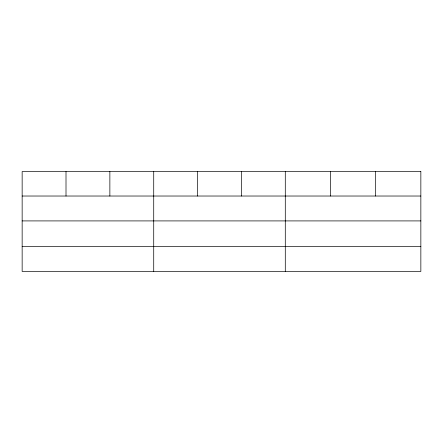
<?xml version="1.0" encoding="UTF-8"?>
<svg xmlns="http://www.w3.org/2000/svg" width="443" height="443" viewBox="0 0 443 443"><rect width="100%" height="100%" fill="white"/><g stroke="black" fill="none" stroke-linecap="round" stroke-linejoin="round"><path stroke-width="0.66" d="M22.15 196.027L420.85 196.027M22.15 220.913L420.85 220.913M22.15 246.557L420.85 246.557M375.664 171.557L375.664 196.027M330.478 171.557L330.478 196.027M285.292 171.557L285.292 271.443M241.435 171.557L241.435 196.027M197.578 171.557L197.578 196.027M153.721 171.557L153.721 271.443M109.864 171.557L109.864 196.027M66.007 171.557L66.007 196.027M420.85 171.557L22.15 171.557L22.15 271.443L420.85 271.443L420.85 171.557"/></g></svg>
